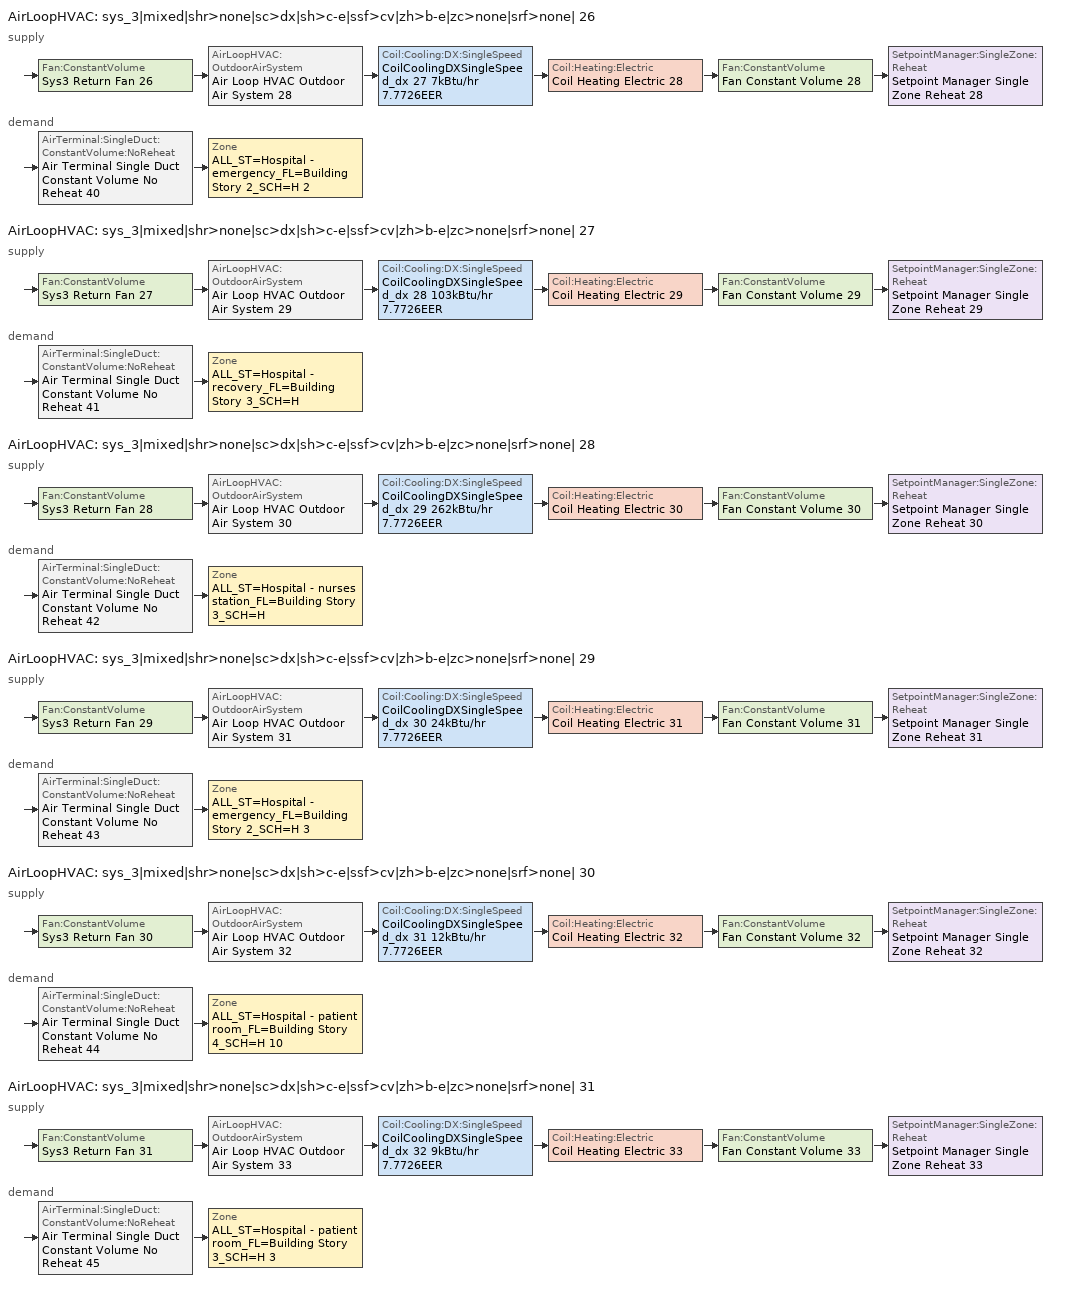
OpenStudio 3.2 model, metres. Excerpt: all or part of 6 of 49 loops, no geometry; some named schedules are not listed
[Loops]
AirLoopHVAC 'sys_3|mixed|shr>none|sc>dx|sh>c-e|ssf>cv|zh>b-e|zc>none|srf>none| 26'
 supply: Fan:ConstantVolume 'Sys3 Return Fan 26' > AirLoopHVAC:OutdoorAirSystem 'Air Loop HVAC Outdoor Air System 28' > Coil:Cooling:DX:SingleSpeed 'CoilCoolingDXSingleSpeed_dx 27 7kBtu/hr 7.7726EER' > Coil:Heating:Electric 'Coil Heating Electric 28' > Fan:ConstantVolume 'Fan Constant Volume 28' > SetpointManager:SingleZone:Reheat 'Setpoint Manager Single Zone Reheat 28'
 demand: AirTerminal:SingleDuct:ConstantVolume:NoReheat 'Air Terminal Single Duct Constant Volume No Reheat 40' > Zone 'ALL_ST=Hospital - emergency_FL=Building Story 2_SCH=H 2'
AirLoopHVAC 'sys_3|mixed|shr>none|sc>dx|sh>c-e|ssf>cv|zh>b-e|zc>none|srf>none| 27'
 supply: Fan:ConstantVolume 'Sys3 Return Fan 27' > AirLoopHVAC:OutdoorAirSystem 'Air Loop HVAC Outdoor Air System 29' > Coil:Cooling:DX:SingleSpeed 'CoilCoolingDXSingleSpeed_dx 28 103kBtu/hr 7.7726EER' > Coil:Heating:Electric 'Coil Heating Electric 29' > Fan:ConstantVolume 'Fan Constant Volume 29' > SetpointManager:SingleZone:Reheat 'Setpoint Manager Single Zone Reheat 29'
 demand: AirTerminal:SingleDuct:ConstantVolume:NoReheat 'Air Terminal Single Duct Constant Volume No Reheat 41' > Zone 'ALL_ST=Hospital - recovery_FL=Building Story 3_SCH=H'
AirLoopHVAC 'sys_3|mixed|shr>none|sc>dx|sh>c-e|ssf>cv|zh>b-e|zc>none|srf>none| 28'
 supply: Fan:ConstantVolume 'Sys3 Return Fan 28' > AirLoopHVAC:OutdoorAirSystem 'Air Loop HVAC Outdoor Air System 30' > Coil:Cooling:DX:SingleSpeed 'CoilCoolingDXSingleSpeed_dx 29 262kBtu/hr 7.7726EER' > Coil:Heating:Electric 'Coil Heating Electric 30' > Fan:ConstantVolume 'Fan Constant Volume 30' > SetpointManager:SingleZone:Reheat 'Setpoint Manager Single Zone Reheat 30'
 demand: AirTerminal:SingleDuct:ConstantVolume:NoReheat 'Air Terminal Single Duct Constant Volume No Reheat 42' > Zone 'ALL_ST=Hospital - nurses station_FL=Building Story 3_SCH=H'
AirLoopHVAC 'sys_3|mixed|shr>none|sc>dx|sh>c-e|ssf>cv|zh>b-e|zc>none|srf>none| 29'
 supply: Fan:ConstantVolume 'Sys3 Return Fan 29' > AirLoopHVAC:OutdoorAirSystem 'Air Loop HVAC Outdoor Air System 31' > Coil:Cooling:DX:SingleSpeed 'CoilCoolingDXSingleSpeed_dx 30 24kBtu/hr 7.7726EER' > Coil:Heating:Electric 'Coil Heating Electric 31' > Fan:ConstantVolume 'Fan Constant Volume 31' > SetpointManager:SingleZone:Reheat 'Setpoint Manager Single Zone Reheat 31'
 demand: AirTerminal:SingleDuct:ConstantVolume:NoReheat 'Air Terminal Single Duct Constant Volume No Reheat 43' > Zone 'ALL_ST=Hospital - emergency_FL=Building Story 2_SCH=H 3'
AirLoopHVAC 'sys_3|mixed|shr>none|sc>dx|sh>c-e|ssf>cv|zh>b-e|zc>none|srf>none| 30'
 supply: Fan:ConstantVolume 'Sys3 Return Fan 30' > AirLoopHVAC:OutdoorAirSystem 'Air Loop HVAC Outdoor Air System 32' > Coil:Cooling:DX:SingleSpeed 'CoilCoolingDXSingleSpeed_dx 31 12kBtu/hr 7.7726EER' > Coil:Heating:Electric 'Coil Heating Electric 32' > Fan:ConstantVolume 'Fan Constant Volume 32' > SetpointManager:SingleZone:Reheat 'Setpoint Manager Single Zone Reheat 32'
 demand: AirTerminal:SingleDuct:ConstantVolume:NoReheat 'Air Terminal Single Duct Constant Volume No Reheat 44' > Zone 'ALL_ST=Hospital - patient room_FL=Building Story 4_SCH=H 10'
AirLoopHVAC 'sys_3|mixed|shr>none|sc>dx|sh>c-e|ssf>cv|zh>b-e|zc>none|srf>none| 31'
 supply: Fan:ConstantVolume 'Sys3 Return Fan 31' > AirLoopHVAC:OutdoorAirSystem 'Air Loop HVAC Outdoor Air System 33' > Coil:Cooling:DX:SingleSpeed 'CoilCoolingDXSingleSpeed_dx 32 9kBtu/hr 7.7726EER' > Coil:Heating:Electric 'Coil Heating Electric 33' > Fan:ConstantVolume 'Fan Constant Volume 33' > SetpointManager:SingleZone:Reheat 'Setpoint Manager Single Zone Reheat 33'
 demand: AirTerminal:SingleDuct:ConstantVolume:NoReheat 'Air Terminal Single Duct Constant Volume No Reheat 45' > Zone 'ALL_ST=Hospital - patient room_FL=Building Story 3_SCH=H 3'
[Sizing:Zone] Zone Cooling Design Supply Air Temperature Input Method=TemperatureDifference; Zone Cooling Design Supply Air Temperature {C}=14; Zone Cooling Design Supply Air Temperature Difference {deltaC}=11; Zone Heating Design Supply Air Temperature Input Method=TemperatureDifference; Zone Heating Design Supply Air Temperature {C}=40; Zone Heating Design Supply Air Temperature Difference {deltaC}=21; Zone Cooling Design Supply Air Humidity Ratio {kg-H2O/kg-air}=0.0085; Zone Heating Design Supply Air Humidity Ratio {kg-H2O/kg-air}=0.008; Zone Heating Sizing Factor=1.3; Zone Cooling Sizing Factor=1.1; Cooling Design Air Flow Method=DesignDay; Heating Design Air Flow Method=DesignDay; Account for Dedicated Outdoor Air System=No; Dedicated Outdoor Air System Control Strategy=NeutralSupplyAir; Dedicated Outdoor Air Low Setpoint Temperature for Design {C}=autosize; Dedicated Outdoor Air High Setpoint Temperature for Design {C}=autosize
ALL_ST=Hospital - emergency_FL=Building Story 2_SCH=H 2; ALL_ST=Hospital - recovery_FL=Building Story 3_SCH=H; ALL_ST=Hospital - nurses station_FL=Building Story 3_SCH=H; ALL_ST=Hospital - emergency_FL=Building Story 2_SCH=H 3; ALL_ST=Hospital - patient room_FL=Building Story 4_SCH=H 10; ALL_ST=Hospital - patient room_FL=Building Story 3_SCH=H 3
[Zone equipment]
ALL_ST=Hospital - emergency_FL=Building Story 2_SCH=H 2: Air Terminal Single Duct Constant Volume No Reheat 40, Zone HVAC Baseboard Convective Electric 40
ALL_ST=Hospital - recovery_FL=Building Story 3_SCH=H: Air Terminal Single Duct Constant Volume No Reheat 41, Zone HVAC Baseboard Convective Electric 41
ALL_ST=Hospital - nurses station_FL=Building Story 3_SCH=H: Air Terminal Single Duct Constant Volume No Reheat 42, Zone HVAC Baseboard Convective Electric 42
ALL_ST=Hospital - emergency_FL=Building Story 2_SCH=H 3: Air Terminal Single Duct Constant Volume No Reheat 43, Zone HVAC Baseboard Convective Electric 43
ALL_ST=Hospital - patient room_FL=Building Story 4_SCH=H 10: Air Terminal Single Duct Constant Volume No Reheat 44, Zone HVAC Baseboard Convective Electric 44
ALL_ST=Hospital - patient room_FL=Building Story 3_SCH=H 3: Air Terminal Single Duct Constant Volume No Reheat 45, Zone HVAC Baseboard Convective Electric 45
[AirLoopHVAC] Design Supply Air Flow Rate {m3/s}=autosize; Design Return Air Flow Fraction of Supply Air Flow=1
Name | Availability Schedule
sys_3|mixed|shr>none|sc>dx|sh>c-e|ssf>cv|zh>b-e|zc>none|srf>none| 26 | sys_3|mixed|shr>none|sc>dx|sh>c-e|ssf>cv|zh>b-e|zc>none|srf>none| 26 Occ Sch
sys_3|mixed|shr>none|sc>dx|sh>c-e|ssf>cv|zh>b-e|zc>none|srf>none| 27 | sys_3|mixed|shr>none|sc>dx|sh>c-e|ssf>cv|zh>b-e|zc>none|srf>none| 27 Occ Sch
sys_3|mixed|shr>none|sc>dx|sh>c-e|ssf>cv|zh>b-e|zc>none|srf>none| 28 | sys_3|mixed|shr>none|sc>dx|sh>c-e|ssf>cv|zh>b-e|zc>none|srf>none| 28 Occ Sch
sys_3|mixed|shr>none|sc>dx|sh>c-e|ssf>cv|zh>b-e|zc>none|srf>none| 29 | sys_3|mixed|shr>none|sc>dx|sh>c-e|ssf>cv|zh>b-e|zc>none|srf>none| 29 Occ Sch
sys_3|mixed|shr>none|sc>dx|sh>c-e|ssf>cv|zh>b-e|zc>none|srf>none| 30 | sys_3|mixed|shr>none|sc>dx|sh>c-e|ssf>cv|zh>b-e|zc>none|srf>none| 30 Occ Sch
sys_3|mixed|shr>none|sc>dx|sh>c-e|ssf>cv|zh>b-e|zc>none|srf>none| 31 | sys_3|mixed|shr>none|sc>dx|sh>c-e|ssf>cv|zh>b-e|zc>none|srf>none| 31 Occ Sch
[Sizing:System] Type of Load to Size On=Sensible; Design Outdoor Air Flow Rate {m3/s}=Autosize; Central Heating Maximum System Air Flow Ratio=1; Preheat Design Temperature {C}=7; Preheat Design Humidity Ratio {kg-H2O/kg-Air}=0.008; Precool Design Temperature {C}=13; Precool Design Humidity Ratio {kg-H2O/kg-Air}=0.008; Central Cooling Design Supply Air Temperature {C}=13; Central Heating Design Supply Air Temperature {C}=43; Sizing Option=NonCoincident; 100% Outdoor Air in Cooling=No; 100% Outdoor Air in Heating=No; Central Cooling Design Supply Air Humidity Ratio {kg-H2O/kg-Air}=0.0085; Central Heating Design Supply Air Humidity Ratio {kg-H2O/kg-Air}=0.008; Cooling Design Air Flow Method=DesignDay; Cooling Design Air Flow Rate {m3/s}=0; Heating Design Air Flow Method=DesignDay; Heating Design Air Flow Rate {m3/s}=0; System Outdoor Air Method=ZoneSum; Zone Maximum Outdoor Air Fraction=1; Cooling Supply Air Flow Rate Per Floor Area {m3/s-m2}=0.00996765; Cooling Fraction of Autosized Cooling Supply Air Flow Rate=1; Cooling Supply Air Flow Rate Per Unit Cooling Capacity {m3/s-W}=3.94755e-05; Heating Supply Air Flow Rate Per Floor Area {m3/s-m2}=0.00996765; Heating Fraction of Autosized Heating Supply Air Flow Rate=1; Heating Fraction of Autosized Cooling Supply Air Flow Rate=1; Heating Supply Air Flow Rate Per Unit Heating Capacity {m3/s-W}=3.15882e-05; Cooling Design Capacity Method=CoolingDesignCapacity; Cooling Design Capacity {W}=autosize; Cooling Design Capacity Per Floor Area {W/m2}=234.7; Fraction of Autosized Cooling Design Capacity=1; Heating Design Capacity Method=HeatingDesignCapacity; Heating Design Capacity {W}=autosize; Heating Design Capacity Per Floor Area {W/m2}=157; Fraction of Autosized Heating Design Capacity=1; Central Cooling Capacity Control Method=OnOff
sys_3|mixed|shr>none|sc>dx|sh>c-e|ssf>cv|zh>b-e|zc>none|srf>none| 26; sys_3|mixed|shr>none|sc>dx|sh>c-e|ssf>cv|zh>b-e|zc>none|srf>none| 27; sys_3|mixed|shr>none|sc>dx|sh>c-e|ssf>cv|zh>b-e|zc>none|srf>none| 28; sys_3|mixed|shr>none|sc>dx|sh>c-e|ssf>cv|zh>b-e|zc>none|srf>none| 29; sys_3|mixed|shr>none|sc>dx|sh>c-e|ssf>cv|zh>b-e|zc>none|srf>none| 30; sys_3|mixed|shr>none|sc>dx|sh>c-e|ssf>cv|zh>b-e|zc>none|srf>none| 31
[Fan:ConstantVolume] Availability Schedule=Always On Discrete; Maximum Flow Rate {m3/s}=AutoSize
Name | Fan Total Efficiency | Pressure Rise {Pa} | Motor Efficiency
Fan Constant Volume 28; Fan Constant Volume 29; Fan Constant Volume 30; Fan Constant Volume 31; Fan Constant Volume 32; Fan Constant Volume 33 | 0.39975 | 640 | 0.615
Sys3 Return Fan 26; Sys3 Return Fan 27; Sys3 Return Fan 28; Sys3 Return Fan 29; Sys3 Return Fan 30; Sys3 Return Fan 31 | 0.25 | 150 | 0.385
[Coil:Heating:Electric] Availability Schedule=Always On Discrete
Coil Heating Electric 28; Coil Heating Electric 29; Coil Heating Electric 30; Coil Heating Electric 31; Coil Heating Electric 32; Coil Heating Electric 33
[Coil:Cooling:DX:SingleSpeed] Availability Schedule=Always On Discrete; Rated Total Cooling Capacity {W}=autosize; Rated Sensible Heat Ratio=autosize; Rated COP {W/W}=2.72426; Rated Air Flow Rate {m3/s}=autosize; Rated Evaporator Fan Power Per Volume Flow Rate {W/(m3/s)}=773.3; Total Cooling Capacity Function of Temperature Curve=DXCOOL-NECB2011-REF-CAPFT; Total Cooling Capacity Function of Flow Fraction Curve=DXCOOL-NECB2011-REF-CAPFFLOW; Energy Input Ratio Function of Temperature Curve=DXCOOL-NECB2011-REF-COOLEIRFT; Energy Input Ratio Function of Flow Fraction Curve=DXCOOL-NECB2011-REF-COOLEIRFFLOW; Part Load Fraction Correlation Curve=DXCOOL-NECB2011-REF-COOLPLFFPLR; Minimum Outdoor Dry-Bulb Temperature for Compressor Operation {C}=-25; Condenser Type=AirCooled; Evaporative Condenser Effectiveness=0; Evaporative Condenser Air Flow Rate {m3/s}=Autosize; Evaporative Condenser Pump Rated Power Consumption {W}=Autosize; Crankcase Heater Capacity {W}=0; Maximum Outdoor Dry-Bulb Temperature for Crankcase Heater Operation {C}=0; Basin Heater Capacity {W/K}=0; Basin Heater Setpoint Temperature {C}=10
CoilCoolingDXSingleSpeed_dx 27 7kBtu/hr 7.7726EER; CoilCoolingDXSingleSpeed_dx 28 103kBtu/hr 7.7726EER; CoilCoolingDXSingleSpeed_dx 29 262kBtu/hr 7.7726EER; CoilCoolingDXSingleSpeed_dx 30 24kBtu/hr 7.7726EER; CoilCoolingDXSingleSpeed_dx 31 12kBtu/hr 7.7726EER; CoilCoolingDXSingleSpeed_dx 32 9kBtu/hr 7.7726EER
[Controller:OutdoorAir] Minimum Outdoor Air Flow Rate {m3/s}=autosize; Maximum Outdoor Air Flow Rate {m3/s}=Autosize; Economizer Control Action Type=ModulateFlow; Lockout Type=NoLockout; Minimum Limit Type=FixedMinimum; High Humidity Control=No; Heat Recovery Bypass Control Type=BypassWhenWithinEconomizerLimits
Name | Economizer Control Type | Economizer Maximum Limit Dry-Bulb Temperature {C} | Economizer Maximum Limit Enthalpy {J/kg} | Economizer Minimum Limit Dry-Bulb Temperature {C} | Minimum Outdoor Air Schedule | Controller Mechanical Ventilation
Controller Outdoor Air 28 | NoEconomizer | 28 | 64000 | -100 | sys_3|mixed|shr>none|sc>dx|sh>c-e|ssf>cv|zh>b-e|zc>none|srf>none| 26 Occ Sch | Controller Mechanical Ventilation 28
Controller Outdoor Air 29 | DifferentialEnthalpy |  |  |  | sys_3|mixed|shr>none|sc>dx|sh>c-e|ssf>cv|zh>b-e|zc>none|srf>none| 27 Occ Sch | Controller Mechanical Ventilation 29
Controller Outdoor Air 30 | DifferentialEnthalpy |  |  |  | sys_3|mixed|shr>none|sc>dx|sh>c-e|ssf>cv|zh>b-e|zc>none|srf>none| 28 Occ Sch | Controller Mechanical Ventilation 30
Controller Outdoor Air 31 | NoEconomizer | 28 | 64000 | -100 | sys_3|mixed|shr>none|sc>dx|sh>c-e|ssf>cv|zh>b-e|zc>none|srf>none| 29 Occ Sch | Controller Mechanical Ventilation 31
Controller Outdoor Air 32 | NoEconomizer | 28 | 64000 | -100 | sys_3|mixed|shr>none|sc>dx|sh>c-e|ssf>cv|zh>b-e|zc>none|srf>none| 30 Occ Sch | Controller Mechanical Ventilation 32
Controller Outdoor Air 33 | NoEconomizer | 28 | 64000 | -100 | sys_3|mixed|shr>none|sc>dx|sh>c-e|ssf>cv|zh>b-e|zc>none|srf>none| 31 Occ Sch | Controller Mechanical Ventilation 33
[Controller:MechanicalVentilation] Availability Schedule=Always On Discrete; System Outdoor Air Method=ZoneSum
Controller Mechanical Ventilation 28; Controller Mechanical Ventilation 29; Controller Mechanical Ventilation 30; Controller Mechanical Ventilation 31; Controller Mechanical Ventilation 32; Controller Mechanical Ventilation 33
[AirLoopHVAC:OutdoorAirSystem]
Name | Controller
Air Loop HVAC Outdoor Air System 28 | Controller Outdoor Air 28
Air Loop HVAC Outdoor Air System 29 | Controller Outdoor Air 29
Air Loop HVAC Outdoor Air System 30 | Controller Outdoor Air 30
Air Loop HVAC Outdoor Air System 31 | Controller Outdoor Air 31
Air Loop HVAC Outdoor Air System 32 | Controller Outdoor Air 32
Air Loop HVAC Outdoor Air System 33 | Controller Outdoor Air 33
[SetpointManager:SingleZone:Reheat] Minimum Supply Air Temperature {C}=13; Maximum Supply Air Temperature {C}=43
Name | Control Zone
Setpoint Manager Single Zone Reheat 28 | ALL_ST=Hospital - emergency_FL=Building Story 2_SCH=H 2
Setpoint Manager Single Zone Reheat 29 | ALL_ST=Hospital - recovery_FL=Building Story 3_SCH=H
Setpoint Manager Single Zone Reheat 30 | ALL_ST=Hospital - nurses station_FL=Building Story 3_SCH=H
Setpoint Manager Single Zone Reheat 31 | ALL_ST=Hospital - emergency_FL=Building Story 2_SCH=H 3
Setpoint Manager Single Zone Reheat 32 | ALL_ST=Hospital - patient room_FL=Building Story 4_SCH=H 10
Setpoint Manager Single Zone Reheat 33 | ALL_ST=Hospital - patient room_FL=Building Story 3_SCH=H 3
[AirTerminal:SingleDuct:ConstantVolume:NoReheat] Availability Schedule=Always On Discrete; Maximum Air Flow Rate {m3/s}=AutoSize
Air Terminal Single Duct Constant Volume No Reheat 40; Air Terminal Single Duct Constant Volume No Reheat 41; Air Terminal Single Duct Constant Volume No Reheat 42; Air Terminal Single Duct Constant Volume No Reheat 43; Air Terminal Single Duct Constant Volume No Reheat 44; Air Terminal Single Duct Constant Volume No Reheat 45
[ZoneHVAC:Baseboard:Convective:Electric] Availability Schedule=Always On Discrete; Nominal Capacity {W}=autosize; Efficiency=1
Zone HVAC Baseboard Convective Electric 40; Zone HVAC Baseboard Convective Electric 41; Zone HVAC Baseboard Convective Electric 42; Zone HVAC Baseboard Convective Electric 43; Zone HVAC Baseboard Convective Electric 44; Zone HVAC Baseboard Convective Electric 45
[Schedule:Ruleset]
Name | Default Day Schedule | Summer Design Day Schedule | Winter Design Day Schedule
sys_3|mixed|shr>none|sc>dx|sh>c-e|ssf>cv|zh>b-e|zc>none|srf>none| 26 Occ Sch | sys_3|mixed|shr>none|sc>dx|sh>c-e|ssf>cv|zh>b-e|zc>none|srf>none| 26 Occ Sch Default | sys_3|mixed|shr>none|sc>dx|sh>c-e|ssf>cv|zh>b-e|zc>none|srf>none| 26 Occ Sch Summer Design Day | sys_3|mixed|shr>none|sc>dx|sh>c-e|ssf>cv|zh>b-e|zc>none|srf>none| 26 Occ Sch Winter Design Day
sys_3|mixed|shr>none|sc>dx|sh>c-e|ssf>cv|zh>b-e|zc>none|srf>none| 27 Occ Sch | sys_3|mixed|shr>none|sc>dx|sh>c-e|ssf>cv|zh>b-e|zc>none|srf>none| 27 Occ Sch Default | sys_3|mixed|shr>none|sc>dx|sh>c-e|ssf>cv|zh>b-e|zc>none|srf>none| 27 Occ Sch Summer Design Day | sys_3|mixed|shr>none|sc>dx|sh>c-e|ssf>cv|zh>b-e|zc>none|srf>none| 27 Occ Sch Winter Design Day
sys_3|mixed|shr>none|sc>dx|sh>c-e|ssf>cv|zh>b-e|zc>none|srf>none| 28 Occ Sch | sys_3|mixed|shr>none|sc>dx|sh>c-e|ssf>cv|zh>b-e|zc>none|srf>none| 28 Occ Sch Default | sys_3|mixed|shr>none|sc>dx|sh>c-e|ssf>cv|zh>b-e|zc>none|srf>none| 28 Occ Sch Summer Design Day | sys_3|mixed|shr>none|sc>dx|sh>c-e|ssf>cv|zh>b-e|zc>none|srf>none| 28 Occ Sch Winter Design Day
sys_3|mixed|shr>none|sc>dx|sh>c-e|ssf>cv|zh>b-e|zc>none|srf>none| 29 Occ Sch | sys_3|mixed|shr>none|sc>dx|sh>c-e|ssf>cv|zh>b-e|zc>none|srf>none| 29 Occ Sch Default | sys_3|mixed|shr>none|sc>dx|sh>c-e|ssf>cv|zh>b-e|zc>none|srf>none| 29 Occ Sch Summer Design Day | sys_3|mixed|shr>none|sc>dx|sh>c-e|ssf>cv|zh>b-e|zc>none|srf>none| 29 Occ Sch Winter Design Day
sys_3|mixed|shr>none|sc>dx|sh>c-e|ssf>cv|zh>b-e|zc>none|srf>none| 30 Occ Sch | sys_3|mixed|shr>none|sc>dx|sh>c-e|ssf>cv|zh>b-e|zc>none|srf>none| 30 Occ Sch Default | sys_3|mixed|shr>none|sc>dx|sh>c-e|ssf>cv|zh>b-e|zc>none|srf>none| 30 Occ Sch Summer Design Day | sys_3|mixed|shr>none|sc>dx|sh>c-e|ssf>cv|zh>b-e|zc>none|srf>none| 30 Occ Sch Winter Design Day
sys_3|mixed|shr>none|sc>dx|sh>c-e|ssf>cv|zh>b-e|zc>none|srf>none| 31 Occ Sch | sys_3|mixed|shr>none|sc>dx|sh>c-e|ssf>cv|zh>b-e|zc>none|srf>none| 31 Occ Sch Default | sys_3|mixed|shr>none|sc>dx|sh>c-e|ssf>cv|zh>b-e|zc>none|srf>none| 31 Occ Sch Summer Design Day | sys_3|mixed|shr>none|sc>dx|sh>c-e|ssf>cv|zh>b-e|zc>none|srf>none| 31 Occ Sch Winter Design Day
[Schedule:Day]
sys_3|mixed|shr>none|sc>dx|sh>c-e|ssf>cv|zh>b-e|zc>none|srf>none| 26 Occ Sch Default; sys_3|mixed|shr>none|sc>dx|sh>c-e|ssf>cv|zh>b-e|zc>none|srf>none| 26 Occ Sch Winter Design Day; sys_3|mixed|shr>none|sc>dx|sh>c-e|ssf>cv|zh>b-e|zc>none|srf>none| 26 Occ Sch Summer Design Day; sys_3|mixed|shr>none|sc>dx|sh>c-e|ssf>cv|zh>b-e|zc>none|srf>none| 27 Occ Sch Default; sys_3|mixed|shr>none|sc>dx|sh>c-e|ssf>cv|zh>b-e|zc>none|srf>none| 27 Occ Sch Winter Design Day; sys_3|mixed|shr>none|sc>dx|sh>c-e|ssf>cv|zh>b-e|zc>none|srf>none| 27 Occ Sch Summer Design Day; sys_3|mixed|shr>none|sc>dx|sh>c-e|ssf>cv|zh>b-e|zc>none|srf>none| 28 Occ Sch Default; sys_3|mixed|shr>none|sc>dx|sh>c-e|ssf>cv|zh>b-e|zc>none|srf>none| 28 Occ Sch Winter Design Day; sys_3|mixed|shr>none|sc>dx|sh>c-e|ssf>cv|zh>b-e|zc>none|srf>none| 28 Occ Sch Summer Design Day; sys_3|mixed|shr>none|sc>dx|sh>c-e|ssf>cv|zh>b-e|zc>none|srf>none| 29 Occ Sch Default; sys_3|mixed|shr>none|sc>dx|sh>c-e|ssf>cv|zh>b-e|zc>none|srf>none| 29 Occ Sch Winter Design Day; sys_3|mixed|shr>none|sc>dx|sh>c-e|ssf>cv|zh>b-e|zc>none|srf>none| 29 Occ Sch Summer Design Day; sys_3|mixed|shr>none|sc>dx|sh>c-e|ssf>cv|zh>b-e|zc>none|srf>none| 30 Occ Sch Default; sys_3|mixed|shr>none|sc>dx|sh>c-e|ssf>cv|zh>b-e|zc>none|srf>none| 30 Occ Sch Winter Design Day; sys_3|mixed|shr>none|sc>dx|sh>c-e|ssf>cv|zh>b-e|zc>none|srf>none| 30 Occ Sch Summer Design Day; sys_3|mixed|shr>none|sc>dx|sh>c-e|ssf>cv|zh>b-e|zc>none|srf>none| 31 Occ Sch Default: 24, 0, 1
[Schedule:Constant]
Always On Discrete: Value=1
[Curve:Biquadratic] Minimum Value of x=13; Maximum Value of x=24; Minimum Value of y=24; Maximum Value of y=46
Name | Coefficient1 Constant | Coefficient2 x | Coefficient3 x**2 | Coefficient4 y | Coefficient5 y**2 | Coefficient6 x*y
DXCOOL-NECB2011-REF-CAPFT | 0.867905 | 0.0142459 | 0.00055436 | -0.0075575 | 3.3e-05 | -0.0001918
DXCOOL-NECB2011-REF-COOLEIRFT | 0.114171 | 0.0281822 | -0.0004199 | 0.0214108 | 0.000161028 | -0.000679104
[Curve:Quadratic] Minimum Value of x=0.5; Maximum Value of x=1.5
Name | Coefficient1 Constant | Coefficient2 x | Coefficient3 x**2
DXCOOL-NECB2011-REF-CAPFFLOW | 0.8 | 0.2 | 0
DXCOOL-NECB2011-REF-COOLEIRFFLOW | 1.1552 | -0.1808 | 0.0256
[Curve:Cubic]
DXCOOL-NECB2011-REF-COOLPLFFPLR: Coefficient1 Constant=0.0277; Coefficient2 x=4.9151; Coefficient3 x**2=-8.184; Coefficient4 x**3=4.2702; Minimum Value of x=0.7; Maximum Value of x=1
